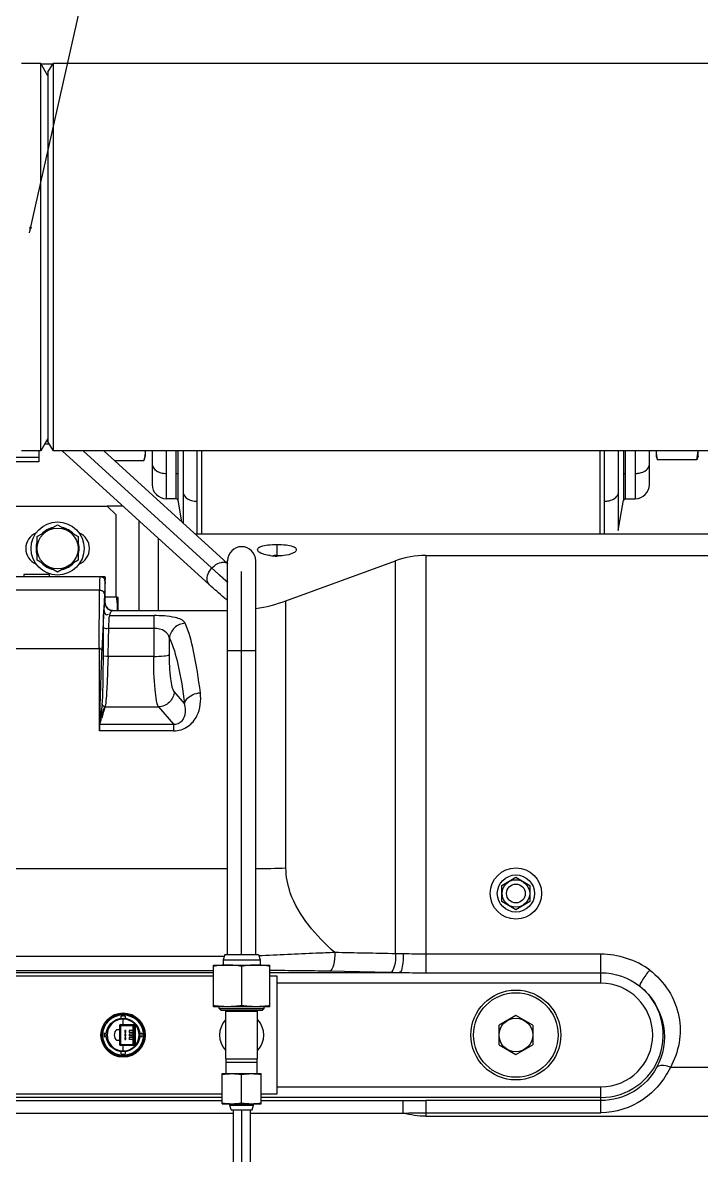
# Model space of a CAD drawing. Header units: millimetres. Extents: x 0 to 10500, y 0 to 7425.
# Drawn here: x 2755 to 3138, y 2017 to 2657 of the extents above; entities that cross this region are included whole.
import ezdxf

# ---------------------------------------------------------------- set-up
doc = ezdxf.new("R2010")
doc.units = ezdxf.units.MM
doc.header["$LTSCALE"] = 577.5
doc.linetypes.add('CENTER', pattern=[0.6, 0.375, -0.075, 0.075, -0.075])
doc.layers.get('0').update_dxf_attribs({"linetype": 'CONTINUOUS'})
for name, color, linetype in [('02___PRT_ALL_AXES', 7, 'CONTINUOUS'), ('AXES', 7, 'CONTINUOUS'), ('DEFAULT_1', 7, 'CENTER'), ('NOTES3D', 7, 'CONTINUOUS')]:
    doc.layers.add(name, color=color, linetype=linetype)
doc.styles.get("Standard").update_dxf_attribs({"font": 'txt', "width": 0.85})
doc.dimstyles.get("Standard").update_dxf_attribs({"dimtxt": 3.5, "dimasz": 3.5, "dimexe": 1.5, "dimexo": 1.5, "dimtad": 1, "dimdec": 1, "dimtxsty": 'Standard', "dimblk": '_FILLED', "dimblk1": '_FILLED', "dimblk2": '_FILLED', "dimcen": 0.09, "dimadec": 1, "dimazin": 2, "dimtol": 1, "dimtp": 0.1, "dimtm": 0.1, "dimtfac": 1, "dimtdec": 1, "dimtofl": 0, "dimtmove": 0, "dimatfit": 3, "dimldrblk": '_FILLED', "dimfxl": 1, "dimtolj": 1, "dimarcsym": 0})

# ---------------------------------------------------------------- blocks, each defined once
blk = doc.blocks.new('_FILLED')
at = {"color": 0, "linetype": 'ByBlock'}
blk.add_solid([(0, 0), (-1, 0.21), (-1, -0.21)], dxfattribs=at)

msp = doc.modelspace()

# ---------------------------------------------------------------- linework, layer by layer
at = {"color": 7, "linetype": 'Continuous'}
for p, q in [((2769.19, 2628.9), (2772.08, 2633.9)), ((2772.08, 2633.9), (2772.08, 2414.9)), ((2769.19, 2628.9), (2769.19, 2419.9)), ((2769.15, 2420.23), (2768.22, 2420.25)), ((2764.14, 2414.9), (2764.14, 2408.74)), ((2769.19, 2419.9), (2772.08, 2414.9)), ((2860.47, 2339.22), (2777.23, 2414.9)), ((2870.76, 2351.32), (2800.82, 2414.9)), ((2824.14, 2414.9), (2824.14, 2411.87)), ((2828.14, 2414.9), (2828.14, 2395.87)), ((2836.14, 2387.87), (2836.14, 2414.9)), ((2841.77, 2387.87), (2841.77, 2414.9)), ((2842.76, 2387.04), (2842.76, 2414.9)), ((2845.77, 2374.04), (2845.77, 2414.9)), ((2853.64, 2367.93), (2853.64, 2414.9)), ((2856.14, 2367.93), (2856.14, 2414.9)), ((3081.14, 2414.9), (3081.14, 2367.93)), ((3083.64, 2414.9), (3083.64, 2367.93)), ((3091.52, 2414.9), (3091.52, 2369.98)), ((3094.53, 2414.9), (3094.53, 2387.04)), ((3095.52, 2414.9), (3095.52, 2387.87)), ((3101.14, 2414.9), (3101.14, 2387.87)), ((3109.14, 2395.87), (3109.14, 2414.9)), ((3113.14, 2411.87), (3113.14, 2414.9)), ((3136.64, 2411.87), (3136.64, 2414.9)), ((2764.14, 2411.15), (2751.14, 2411.15)), ((2764.14, 2408.75), (2751.14, 2408.75)), ((2764.14, 2408.74), (2751.14, 2408.74)), ((2806.85, 2409.42), (2823.48, 2409.42)), ((2823.48, 2409.42), (2823.63, 2409.93)), ((2823.62, 2409.91), (2824.14, 2411.87)), ((3113.37, 2411.03), (3113.14, 2411.87)), ((3135.98, 2409.79), (3113.81, 2409.79)), ((3136.64, 2411.87), (3136.42, 2411.03)), ((2746.69, 2383.73), (2802.69, 2383.73)), ((2807.69, 2378.73), (2802.69, 2383.73)), ((2841.77, 2387.87), (2836.14, 2387.87)), ((2844.91, 2374.82), (2842.76, 2387.04)), ((3091.52, 2369.98), (3094.53, 2387.04)), ((3095.52, 2387.87), (3101.14, 2387.87)), ((2807.69, 2332.43), (2807.69, 2378.73)), ((2763.11, 2359.73), (2762.49, 2359.73)), ((2763.11, 2362.1), (2762.73, 2362.1)), ((2898.64, 2362.05), (2898.64, 2355.73)), ((2870.76, 2130.23), (2870.76, 2352.73)), ((2886.63, 2130.23), (2886.63, 2352.73)), ((2870.76, 2302.01), (2886.63, 2302.01)), ((2869.1, 2130.23), (2868.32, 2127.3)), ((2868.32, 2127.3), (2868.32, 2124.23)), ((2868.32, 2127.3), (2889.07, 2127.3)), ((2869.1, 2130.23), (2888.28, 2130.23)), ((2888.28, 2130.23), (2889.07, 2127.3)), ((2889.07, 2127.3), (2889.07, 2124.23)), ((2862.69, 2100.73), (2862.69, 2124.23)), ((2862.69, 2124.23), (2894.69, 2124.23)), ((2878.69, 2123.57), (2878.69, 2101.39)), ((2894.69, 2100.73), (2894.69, 2124.23)), ((2894.69, 2100.73), (2862.69, 2100.73)), ((2811.69, 2090.63), (2811.69, 2094.23)), ((2866.99, 2098.78), (2865.99, 2099.78)), ((2865.99, 2099.78), (2891.39, 2099.78)), ((2866.99, 2098.78), (2890.39, 2098.78)), ((2866.99, 2098.73), (2890.39, 2098.73)), ((2869.69, 2071.18), (2869.69, 2098.28)), ((2869.69, 2098.28), (2887.69, 2098.28)), ((2887.69, 2071.18), (2887.69, 2098.28)), ((2890.39, 2098.78), (2891.39, 2099.78)), ((2808.23, 2087.88), (2809.69, 2087.88)), ((2809.69, 2090.13), (2809.69, 2079.33)), ((2810.19, 2090.63), (2818.19, 2090.63)), ((2818.69, 2090.63), (2818.49, 2090.63)), ((2818.69, 2090.63), (2818.69, 2090.38)), ((2809.69, 2081.58), (2808.23, 2081.58)), ((2818.19, 2078.83), (2810.19, 2078.83)), ((2811.69, 2075.23), (2811.69, 2078.83)), ((2818.69, 2078.83), (2818.49, 2078.83)), ((2818.69, 2079.07), (2818.69, 2078.83)), ((2869.69, 2071.18), (2887.69, 2071.18)), ((2887.42, 2069.28), (2869.96, 2069.28)), ((2867.69, 2045.9), (2867.69, 2062.9)), ((2867.69, 2062.9), (2889.69, 2062.9)), ((2878.69, 2046.36), (2878.69, 2062.45)), ((2889.69, 2045.9), (2889.69, 2062.9)), ((2867.69, 2045.9), (2889.69, 2045.9)), ((2872.06, 2045.11), (2872.06, 2045.9)), ((2872.79, 2042.4), (2872.06, 2045.11)), ((2872.06, 2045.11), (2885.32, 2045.11)), ((2872.79, 2042.4), (2884.6, 2042.4)), ((2873.93, 2042.4), (2873.93, 1871.4)), ((2883.46, 2042.4), (2883.46, 1871.4)), ((2884.6, 2042.4), (2885.32, 2045.11)), ((2885.32, 2045.11), (2885.32, 2045.9))]:
    msp.add_line(p, q, dxfattribs=at)
at = {"color": 3, "linetype": 'Continuous'}
for p, q in [((2769.87, 2418.73), (2767.36, 2418.73)), ((2811.51, 2383.73), (2802.69, 2383.73)), ((2820.69, 2324.73), (2820.69, 2375.38)), ((2831.69, 2324.73), (2831.69, 2365.38))]:
    msp.add_line(p, q, dxfattribs=at)
at = {"color": 6, "linetype": 'Continuous'}
for p, q in [((2903.73, 2330.16), (2965.7, 2352.71)), ((2965.7, 2130.63), (2965.7, 2352.71)), ((2982.8, 2355.73), (2982.8, 2119.93)), ((2982.8, 2355.73), (3249.68, 2355.73)), ((2801.52, 2343.73), (2748.69, 2343.73)), ((2755.58, 2345.01), (2755.58, 2343.73)), ((2769.81, 2345.01), (2755.58, 2345.01)), ((2769.81, 2345.01), (2769.81, 2343.73)), ((2801.52, 2343.73), (2801.54, 2343.62)), ((2801.54, 2343.62), (2801.52, 2343.73)), ((2801.56, 2343.47), (2801.54, 2343.62)), ((2801.55, 2343.54), (2801.57, 2343.34)), ((2801.63, 2342.5), (2801.56, 2343.47)), ((2801.57, 2343.34), (2801.57, 2343.15)), ((2801.57, 2343.15), (2801.57, 2342.18)), ((2801.57, 2328.54), (2801.57, 2340.94)), ((2801.63, 2342.18), (2801.63, 2342.5)), ((2801.63, 2342.18), (2801.63, 2342.18)), ((2801.63, 2328.72), (2801.63, 2342.16)), ((2798.39, 2336.15), (2748.69, 2336.15)), ((2798.21, 2303.29), (2798.39, 2336.15)), ((2801.12, 2333.79), (2799.62, 2302.08)), ((2801.63, 2332.43), (2808.52, 2332.43)), ((2808.52, 2332.43), (2808.69, 2331.79)), ((2808.69, 2331.78), (2808.69, 2324.73)), ((2801.72, 2327.88), (2801.63, 2328.73)), ((2802.23, 2326.63), (2801.72, 2327.88)), ((2803.25, 2325.52), (2802.23, 2326.63)), ((2804.55, 2324.88), (2803.25, 2325.52)), ((2805.63, 2324.73), (2804.55, 2324.88)), ((2805.62, 2324.73), (2870.76, 2324.73)), ((2903.73, 2179.15), (2903.73, 2330.16)), ((2804.13, 2321.78), (2829.01, 2321.78)), ((2829.01, 2321.78), (2829.01, 2298.65)), ((2800.57, 2299.1), (2800.63, 2315.02)), ((2829.01, 2314.51), (2803.62, 2314.51)), ((2837.9, 2299.97), (2837.9, 2309.11)), ((2748.69, 2303.29), (2798.21, 2303.29)), ((2829.01, 2298.65), (2803.16, 2298.65)), ((2846.46, 2272.04), (2840.61, 2278.88)), ((2798.2, 2271.94), (2798.24, 2260.68)), ((2801.44, 2270.26), (2831.72, 2270.26)), ((2831.72, 2270.26), (2840.21, 2260.35)), ((2798.24, 2260.68), (2798.26, 2256.65)), ((2798.34, 2260.69), (2798.26, 2256.65)), ((2798.59, 2260.35), (2840.21, 2260.35)), ((2840.21, 2260.35), (2840.21, 2256.65)), ((2840.21, 2256.65), (2798.26, 2256.65)), ((2870.76, 2178.67), (2748.69, 2178.67)), ((3025.75, 2169.31), (3033.69, 2173.9)), ((3033.69, 2173.9), (3041.63, 2169.31)), ((3025.75, 2160.14), (3025.75, 2169.31)), ((3041.63, 2169.31), (3041.63, 2160.14)), ((3033.69, 2155.56), (3025.75, 2160.14)), ((3041.63, 2160.14), (3033.69, 2155.56)), ((2748.69, 2129.39), (2868.88, 2129.39)), ((3081.69, 2130.4), (2982.8, 2130.4)), ((3081.69, 2114.04), (3081.69, 2130.4)), ((2748.69, 2121.19), (2862.69, 2121.19)), ((2748.69, 2120.03), (2862.69, 2120.03)), ((2894.69, 2120.03), (2967.69, 2120.03)), ((2962.62, 2120.11), (2928.19, 2120.77)), ((2982.8, 2119.93), (3081.69, 2119.93)), ((2862.69, 2118), (2748.69, 2118)), ((2898.69, 2118), (2894.69, 2118)), ((2898.69, 2051.45), (2898.69, 2118)), ((3081.69, 2114.04), (2898.69, 2114.04)), ((3033.69, 2095.73), (3024.17, 2090.23)), ((3043.22, 2090.23), (3033.69, 2095.73)), ((3024.17, 2079.23), (3024.17, 2090.23)), ((3043.22, 2090.23), (3043.22, 2079.23)), ((3024.17, 2079.23), (3033.69, 2073.73)), ((3033.69, 2073.73), (3043.22, 2079.23)), ((3193.41, 2066.43), (3121, 2066.43)), ((2898.69, 2055.42), (3081.69, 2055.42)), ((3081.69, 2040.8), (3081.69, 2055.42)), ((2748.69, 2051.45), (2867.69, 2051.45)), ((2867.69, 2049.43), (2748.69, 2049.43)), ((2889.69, 2051.45), (2898.69, 2051.45)), ((3081.69, 2049.43), (2889.69, 2049.43)), ((2748.69, 2047.72), (2867.69, 2047.72)), ((2889.69, 2047.72), (2970.01, 2047.72)), ((2970.01, 2040.6), (2970.01, 2047.72)), ((2970.01, 2047.72), (2982.8, 2047.72)), ((2982.8, 2047.72), (2982.8, 2038.82)), ((3081.69, 2047.72), (2982.8, 2047.72)), ((2748.69, 2040.6), (2873.93, 2040.6)), ((2883.46, 2040.6), (2970.01, 2040.6)), ((2982.8, 2040.8), (3081.69, 2040.8)), ((2982.8, 2038.82), (3189.32, 2038.82))]:
    msp.add_line(p, q, dxfattribs=at)
at = {"color": 2, "linetype": 'Continuous'}
for p, q in [((2799.88, 2271.8), (2798.42, 2260.51)), ((2798.91, 2264.29), (2799.4, 2268.04)), ((2798.41, 2260.47), (2798.42, 2260.53)), ((2798.42, 2260.51), (2798.54, 2261.43)), ((2798.59, 2260.35), (2798.62, 2260.46)), ((2798.62, 2260.46), (2799.54, 2263.66)), ((2866.99, 2098.73), (2866.99, 2098.78)), ((2890.39, 2098.73), (2890.39, 2098.78))]:
    msp.add_line(p, q, dxfattribs=at)
at = {"color": 6, "linetype": 'Continuous'}
for centre, radius in [((3033.69, 2164.73), 14.5), ((3033.69, 2164.73), 10.5), ((3033.69, 2164.73), 7.79), ((3033.69, 2164.73), 5.31), ((3033.69, 2084.73), 25.4), ((3033.69, 2084.73), 23.88), ((2811.69, 2084.73), 12.5), ((3033.69, 2084.73), 9.53)]:
    msp.add_circle(centre, radius, dxfattribs=at)
at = {"color": 7, "linetype": 'Continuous'}
for radius in [11.95, 11.45, 9.5]:
    msp.add_circle((2811.69, 2084.73), radius, dxfattribs=at)
for centre, radius, start, end in [((2806.22, 2414.48), 17.93, 0.00112, 1.34854), ((3101.15, 2414.38), 12.23, 269.96343, 279.71078), ((3101.24, 2413.79), 11.63, 279.765, 280.01983), ((2836.14, 2395.87), 8, 180, 270), ((3101.14, 2395.87), 8, 270, 360), ((2841.77, 2386.87), 1, 10, 90), ((3095.52, 2386.87), 1, 90, 170), ((2774.69, 2359.73), 12.2, 102.11246, 138.16243), ((2774.69, 2359.73), 12.2, 41.94001, 77.90149), ((2774.69, 2359.73), 12.2, 161.8661, 198.01163), ((2774.69, 2359.73), 12.2, 341.93429, 18.00975), ((2878.69, 2352.81), 7.94, 0, 180), ((2774.69, 2359.73), 12.2, 221.88899, 257.85106), ((2774.69, 2359.73), 12.2, 282.10936, 318.10892), ((2898.61, 2385.19), 29.73, 262.79242, 270.06054), ((2898.6, 2329.51), 26.22, 89.91339, 94.46009), ((2811.69, 2084.73), 9, 40.9615, 319.03867), ((2810.19, 2090.13), 0.5, 90, 180), ((2818.19, 2090.13), 0.5, 0, 90), ((2811.69, 2084.73), 9, 321.06651, 38.93303), ((2810.19, 2079.33), 0.5, 180, 270), ((2818.19, 2079.33), 0.5, 270, 360)]:
    msp.add_arc(centre, radius, start, end, dxfattribs=at)
at = {"color": 6, "linetype": 'Continuous'}
for centre, radius, start, end in [((2982.8, 2305.73), 50, 90, 110), ((2805.51, 2328.77), 3.94, 180.08044, 189.48627), ((2805.73, 2328.81), 4.17, 189.43684, 194.60635), ((2805.84, 2328.84), 4.28, 194.61289, 209.83475), ((2805.75, 2328.78), 4.17, 209.85392, 213.73533), ((2805.64, 2328.76), 4.07, 232.45149, 235.8102), ((2773.73, 2326.43), 34.79, 357.20129, 4.91454), ((2872.95, 2414.73), 90, 278.7569, 290), ((-1579.39, 2432.13), 4384.59, 358.25543, 358.46269), ((6427.6, 2285.67), 3629.43, 179.72185, 180.21684), ((5473.99, 2206.12), 2676.2, 178.59038, 178.83161), ((2874.32, 3112.92), 934.24, 270.75629, 271.80384), ((2884.49, -159.31), 2280.5, 88.90189, 89.74315), ((2981.21, 3089.71), 969.78, 268.90154, 269.20103), ((3081.69, 2084.73), 29.31, 270, 90), ((3081.69, 2084.73), 35.3, 270, 51.43315), ((2878.69, 2084.73), 12.5, 136.88951, 223.1104), ((2878.69, 2084.73), 12.5, 316.88951, 43.1104)]:
    msp.add_arc(centre, radius, start, end, dxfattribs=at)
at = {"color": 2, "linetype": 'Continuous'}
msp.add_arc((4390.04, 1808.57), 1654.32, 163.79472, 164.03247, dxfattribs=at)
at = {"color": 7, "linetype": 'Continuous'}
for points, knots in [([(2824.14, 2414.48), (2824.14, 2413.2), (2823.95, 2411.5), (2823.58, 2409.84), (2823.48, 2409.42)], [0, 0, 0, 0, 0.747492, 1, 1, 1, 1]), ([(2828.14, 2407.3), (2828.14, 2405.85), (2829.96, 2403.62), (2833.13, 2402.42), (2835.11, 2402.15), (2836.14, 2402.15)], [0, 0, 0, 0, 0.422568, 0.698478, 1, 1, 1, 1]), ([(2841.77, 2402.15), (2841.89, 2402.15), (2842.26, 2402.12), (2842.68, 2401.88), (2842.76, 2401.62)], [0, 0, 0, 0, 0.298033, 1, 1, 1, 1]), ([(3094.53, 2401.62), (3094.6, 2401.88), (3095.03, 2402.12), (3095.4, 2402.15), (3095.52, 2402.15)], [0, 0, 0, 0, 0.701967, 1, 1, 1, 1]), ([(3103.27, 2402.34), (3104.78, 2402.61), (3107.47, 2403.5), (3109.14, 2406.12), (3109.14, 2407.3)], [0, 0, 0, 0, 0.567716, 1, 1, 1, 1]), ([(2845.77, 2390.65), (2845.88, 2390.23), (2846.81, 2388.36), (2848.84, 2387.3), (2850.38, 2386.85)], [0, 0, 0, 0, 0.215967, 1, 1, 1, 1]), ([(3083.64, 2386.41), (3084.56, 2386.41), (3087.55, 2386.69), (3090.95, 2388.57), (3091.52, 2390.65)], [0, 0, 0, 0, 0.298312, 1, 1, 1, 1]), ([(2888.27, 2357.92), (2887.86, 2358.29), (2887.28, 2359.94), (2890.34, 2361.18), (2893.79, 2361.87), (2896.94, 2362.05), (2898.64, 2362.05)], [0, 0, 0, 0, 0.125864, 0.302202, 0.608646, 1, 1, 1, 1]), ([(2898.64, 2362.05), (2900.35, 2362.05), (2903.5, 2361.87), (2906.95, 2361.18), (2910, 2359.94), (2909.43, 2358.29), (2909.02, 2357.93)], [0, 0, 0, 0, 0.391161, 0.697819, 0.874217, 1, 1, 1, 1]), ([(2909.02, 2357.93), (2908.72, 2357.65), (2906.72, 2356.41), (2904.37, 2355.94), (2902.47, 2355.7)], [0, 0, 0, 0, 0.178528, 1, 1, 1, 1]), ([(2860.47, 2339.22), (2859.64, 2339.97), (2858.72, 2342.65), (2860.07, 2346.7), (2862.96, 2350.16), (2865.78, 2351.62), (2867.22, 2351.88)], [0, 0, 0, 0, 0.201401, 0.454332, 0.737967, 1, 1, 1, 1]), ([(2867.22, 2351.88), (2867.55, 2351.94), (2868.78, 2352.07), (2870.08, 2351.75), (2870.81, 2351.23)], [0, 0, 0, 0, 0.274671, 1, 1, 1, 1]), ([(2898.64, 2355.73), (2898.99, 2355.73), (2899.67, 2355.72), (2900.35, 2355.68), (2900.69, 2355.66)], [0, 0, 0, 0, 0.50434, 1, 1, 1, 1]), ([(2870.77, 2330.26), (2870.09, 2330.81), (2866.58, 2333.71), (2863.19, 2336.75), (2860.47, 2339.22)], [0, 0, 0, 0, 0.193027, 1, 1, 1, 1])]:
    msp.add_open_spline(points, degree=3, knots=knots, dxfattribs=at)
for points in [[(3113.81, 2409.79), (3113.47, 2411.48), (3113.23, 2413.19), (3113.17, 2414.9)], [(3135.98, 2409.79), (3136.32, 2411.48), (3136.55, 2413.19), (3136.62, 2414.9)], [(3113.36, 2411.04), (3113.48, 2410.61), (3113.63, 2410.2), (3113.81, 2409.79)], [(3136.42, 2411.04), (3136.31, 2410.61), (3136.16, 2410.2), (3135.98, 2409.79)], [(2850.38, 2386.85), (2851.44, 2386.55), (2852.55, 2386.41), (2853.64, 2386.41)], [(2891.49, 2356.37), (2890.35, 2356.71), (2889.15, 2357.12), (2888.27, 2357.92)], [(2894.88, 2355.69), (2893.74, 2355.83), (2892.6, 2356.05), (2891.49, 2356.37)], [(2902.47, 2355.7), (2901.2, 2355.53), (2899.92, 2355.45), (2898.64, 2355.45)], [(2870.69, 2124.23), (2868.02, 2124.23), (2865.34, 2123.97), (2862.69, 2123.57)], [(2878.69, 2123.57), (2876.05, 2123.97), (2873.37, 2124.23), (2870.69, 2124.23)], [(2886.69, 2124.23), (2884.02, 2124.23), (2881.34, 2123.97), (2878.69, 2123.57)], [(2894.69, 2123.57), (2892.05, 2123.97), (2889.37, 2124.23), (2886.69, 2124.23)], [(2870.69, 2100.73), (2868.02, 2100.73), (2865.34, 2100.98), (2862.69, 2101.39)], [(2878.69, 2101.39), (2876.05, 2100.98), (2873.37, 2100.73), (2870.69, 2100.73)], [(2886.69, 2100.73), (2884.02, 2100.73), (2881.34, 2100.98), (2878.69, 2101.39)], [(2894.69, 2101.39), (2892.05, 2100.98), (2889.37, 2100.73), (2886.69, 2100.73)], [(2867.69, 2062.45), (2869.51, 2062.73), (2871.35, 2062.9), (2873.19, 2062.9)], [(2873.19, 2062.9), (2875.03, 2062.9), (2876.88, 2062.73), (2878.69, 2062.45)], [(2878.69, 2062.45), (2880.51, 2062.73), (2882.35, 2062.9), (2884.19, 2062.9)], [(2884.19, 2062.9), (2886.03, 2062.9), (2887.88, 2062.73), (2889.69, 2062.45)], [(2867.69, 2046.36), (2869.51, 2046.08), (2871.35, 2045.9), (2873.19, 2045.9)], [(2873.19, 2045.9), (2875.03, 2045.9), (2876.88, 2046.08), (2878.69, 2046.36)], [(2878.69, 2046.36), (2880.51, 2046.08), (2882.35, 2045.9), (2884.19, 2045.9)], [(2884.19, 2045.9), (2886.03, 2045.9), (2887.88, 2046.08), (2889.69, 2046.36)]]:
    msp.add_open_spline(points, degree=3, dxfattribs=at)
at = {"color": 6, "linetype": 'Continuous'}
for points, knots in [([(2798.45, 2343.73), (2798.45, 2343.21), (2798.42, 2340.68), (2798.4, 2338.16), (2798.39, 2336.15)], [0, 0, 0, 0, 0.206264, 1, 1, 1, 1]), ([(2799.51, 2343.73), (2800.05, 2343.54), (2801.21, 2343.18), (2801.31, 2341.74), (2801, 2341.35)], [0, 0, 0, 0, 0.531879, 1, 1, 1, 1]), ([(2801.57, 2340.94), (2801.53, 2340.46), (2801.34, 2338.08), (2801.21, 2335.69), (2801.12, 2333.79)], [0, 0, 0, 0, 0.202047, 1, 1, 1, 1]), ([(2801.63, 2342.18), (2801.63, 2342.35), (2801.62, 2342.68), (2801.59, 2343), (2801.57, 2343.15)], [0, 0, 0, 0, 0.531532, 1, 1, 1, 1]), ([(2801.57, 2340.94), (2801.59, 2341.16), (2801.62, 2341.57), (2801.63, 2341.98), (2801.63, 2342.18)], [0, 0, 0, 0, 0.526529, 1, 1, 1, 1]), ([(2798.39, 2336.15), (2799.03, 2336.15), (2799.93, 2336.04), (2800.92, 2335.11), (2800.59, 2334.51), (2800.39, 2334.28)], [0, 0, 0, 0, 0.536736, 0.748823, 1, 1, 1, 1]), ([(2800.63, 2315.02), (2800.64, 2316.18), (2800.69, 2319.49), (2800.63, 2322.82), (2800.88, 2324.97)], [0, 0, 0, 0, 0.348348, 1, 1, 1, 1]), ([(2800.88, 2324.97), (2800.93, 2325.4), (2801.11, 2326.59), (2801.22, 2327.84), (2801.57, 2328.54)], [0, 0, 0, 0, 0.355002, 1, 1, 1, 1]), ([(2800.88, 2324.97), (2800.88, 2324.22), (2801.09, 2323.08), (2802.34, 2322.02), (2803.13, 2322.39), (2803.44, 2322.63)], [0, 0, 0, 0, 0.510368, 0.730623, 1, 1, 1, 1]), ([(2801.57, 2328.77), (2801.59, 2328.77), (2801.62, 2328.77), (2801.63, 2328.74), (2801.63, 2328.73)], [0, 0, 0, 0, 0.5299, 1, 1, 1, 1]), ([(2801.63, 2328.73), (2801.63, 2328.7), (2801.61, 2328.64), (2801.59, 2328.58), (2801.57, 2328.54)], [0, 0, 0, 0, 0.388473, 1, 1, 1, 1]), ([(2802.28, 2326.47), (2802.4, 2326.29), (2802.67, 2325.95), (2802.99, 2325.66), (2803.16, 2325.53)], [0, 0, 0, 0, 0.50011, 1, 1, 1, 1]), ([(2803.35, 2325.39), (2803.54, 2325.26), (2803.95, 2325.03), (2804.39, 2324.87), (2804.62, 2324.8)], [0, 0, 0, 0, 0.50107, 1, 1, 1, 1]), ([(2804.13, 2321.78), (2804.22, 2322.15), (2804.52, 2323.13), (2804.86, 2324.33), (2805.45, 2324.66)], [0, 0, 0, 0, 0.363106, 1, 1, 1, 1]), ([(2804.62, 2324.8), (2804.79, 2324.76), (2805.14, 2324.69), (2805.5, 2324.66), (2805.68, 2324.66)], [0, 0, 0, 0, 0.503033, 1, 1, 1, 1]), ([(2805.45, 2324.66), (2805.49, 2324.68), (2805.54, 2324.71), (2805.6, 2324.73), (2805.63, 2324.73)], [0, 0, 0, 0, 0.610286, 1, 1, 1, 1]), ([(2805.63, 2324.73), (2805.64, 2324.73), (2805.68, 2324.72), (2805.68, 2324.68), (2805.68, 2324.66)], [0, 0, 0, 0, 0.453839, 1, 1, 1, 1]), ([(2803.62, 2314.51), (2803.64, 2315.36), (2803.8, 2317.77), (2803.64, 2320.28), (2804.13, 2321.78)], [0, 0, 0, 0, 0.350875, 1, 1, 1, 1]), ([(2846.79, 2317.46), (2845.91, 2319.42), (2838.83, 2321.52), (2833.08, 2321.78), (2829.01, 2321.78)], [0, 0, 0, 0, 0.3459, 1, 1, 1, 1]), ([(2800.63, 2315.02), (2800.64, 2314.95), (2801.45, 2314.47), (2802.26, 2314.57), (2802.99, 2314.64)], [0, 0, 0, 0, 0.093872, 1, 1, 1, 1]), ([(2837.9, 2309.11), (2837.62, 2310.6), (2835.15, 2313.93), (2831.19, 2314.53), (2829.01, 2314.51)], [0, 0, 0, 0, 0.410469, 1, 1, 1, 1]), ([(2846.79, 2317.45), (2844.59, 2317.36), (2840.18, 2315.56), (2838.06, 2311.25), (2837.9, 2309.11)], [0, 0, 0, 0, 0.505578, 1, 1, 1, 1]), ([(2855.35, 2278.18), (2854.38, 2286.09), (2852.35, 2299.34), (2849.02, 2312.47), (2846.79, 2317.46)], [0, 0, 0, 0, 0.593299, 1, 1, 1, 1]), ([(2837.9, 2309.11), (2840.1, 2304.42), (2843.47, 2292.04), (2845.5, 2279.51), (2846.46, 2272.04)], [0, 0, 0, 0, 0.407428, 1, 1, 1, 1]), ([(2799.62, 2302.08), (2799.52, 2299.95), (2799.09, 2289.92), (2798.79, 2279.87), (2798.6, 2271.96)], [0, 0, 0, 0, 0.211635, 1, 1, 1, 1]), ([(2799.88, 2271.8), (2800.28, 2274.95), (2800.33, 2284.09), (2800.54, 2293.18), (2800.57, 2299.1)], [0, 0, 0, 0, 0.349567, 1, 1, 1, 1]), ([(2803.16, 2298.65), (2802.86, 2298.66), (2802.49, 2298.61), (2800.91, 2298.95), (2801.26, 2299)], [0, 0, 0, 0, 0.459178, 1, 1, 1, 1]), ([(2803.16, 2298.65), (2803.01, 2292.94), (2802.61, 2283.82), (2802.2, 2274.65), (2801.65, 2271.26)], [0, 0, 0, 0, 0.624217, 1, 1, 1, 1]), ([(2829.01, 2298.65), (2830.96, 2298.65), (2833.77, 2298.98), (2837.18, 2299.18), (2837.9, 2299.97)], [0, 0, 0, 0, 0.647507, 1, 1, 1, 1]), ([(2831.72, 2270.26), (2831.08, 2271.27), (2830.4, 2274.61), (2829.16, 2283.99), (2829.01, 2292.41), (2829.01, 2298.65)], [0, 0, 0, 0, 0.125065, 0.346574, 1, 1, 1, 1]), ([(2840.61, 2278.88), (2840.01, 2279.58), (2839.27, 2282.08), (2838.07, 2289.03), (2837.9, 2295.33), (2837.9, 2299.97)], [0, 0, 0, 0, 0.128464, 0.349786, 1, 1, 1, 1]), ([(2840.61, 2278.88), (2840.49, 2276.67), (2838.46, 2272.2), (2833.93, 2270.32), (2831.72, 2270.26)], [0, 0, 0, 0, 0.499332, 1, 1, 1, 1]), ([(2840.21, 2256.65), (2843.08, 2256.65), (2848.67, 2258.4), (2855.1, 2266.33), (2855.89, 2273.8), (2855.35, 2278.18)], [0, 0, 0, 0, 0.29124, 0.551023, 1, 1, 1, 1]), ([(2846.46, 2272.04), (2846.61, 2272.85), (2848.25, 2276.37), (2852.42, 2277.99), (2855.35, 2278.18)], [0, 0, 0, 0, 0.217169, 1, 1, 1, 1]), ([(2801.65, 2271.26), (2801.62, 2271.07), (2801.56, 2270.74), (2801.48, 2270.4), (2801.44, 2270.26)], [0, 0, 0, 0, 0.56118, 1, 1, 1, 1]), ([(2840.21, 2260.35), (2841.96, 2260.3), (2845.18, 2261.65), (2847.27, 2266.53), (2846.98, 2270.01), (2846.46, 2272.04)], [0, 0, 0, 0, 0.342476, 0.587861, 1, 1, 1, 1]), ([(2798.26, 2256.65), (2798.27, 2257.07), (2798.3, 2258.3), (2798.32, 2259.54), (2798.4, 2260.35)], [0, 0, 0, 0, 0.337551, 1, 1, 1, 1]), ([(2798.26, 2256.65), (2798.28, 2257.08), (2798.36, 2258.29), (2798.38, 2259.53), (2798.57, 2260.29)], [0, 0, 0, 0, 0.354023, 1, 1, 1, 1]), ([(2798.57, 2260.29), (2798.57, 2260.3), (2798.58, 2260.32), (2798.58, 2260.34), (2798.59, 2260.35)], [0, 0, 0, 0, 0.519736, 1, 1, 1, 1]), ([(2931.27, 2131.37), (2920.88, 2140.81), (2907.46, 2155.58), (2903.68, 2174.42), (2903.73, 2179.15)], [0, 0, 0, 0, 0.748084, 1, 1, 1, 1]), ([(2931.27, 2131.37), (2927.79, 2131.22), (2913.48, 2130.56), (2899.16, 2129.97), (2888.32, 2129.48)], [0, 0, 0, 0, 0.242809, 1, 1, 1, 1]), ([(2931.27, 2131.37), (2931.38, 2128.96), (2931.14, 2125.62), (2929.55, 2120.97), (2928.19, 2120.77)], [0, 0, 0, 0, 0.637334, 1, 1, 1, 1]), ([(2965.7, 2130.63), (2965.8, 2128.24), (2965.56, 2124.92), (2963.97, 2120.3), (2962.62, 2120.11)], [0, 0, 0, 0, 0.637674, 1, 1, 1, 1]), ([(2970, 2130.58), (2970.08, 2128.19), (2969.73, 2125.12), (2968.94, 2120.27), (2967.69, 2120.03)], [0, 0, 0, 0, 0.654065, 1, 1, 1, 1]), ([(3109.3, 2121.4), (3107.77, 2119.55), (3105.7, 2116.87), (3104.16, 2113.95), (3103.5, 2112.65), (3103.7, 2112.33)], [0, 0, 0, 0, 0.66832, 0.895737, 1, 1, 1, 1]), ([(3109.3, 2121.4), (3117.57, 2115.15), (3129.81, 2096.52), (3125.74, 2074.89), (3121, 2066.43)], [0, 0, 0, 0, 0.516545, 1, 1, 1, 1]), ([(3103.7, 2112.33), (3110.57, 2106.95), (3120.1, 2091.12), (3116.99, 2073.32), (3113.24, 2066.33)], [0, 0, 0, 0, 0.523527, 1, 1, 1, 1]), ([(3121, 2066.43), (3117.5, 2059.32), (3106.64, 2046.16), (3090.04, 2040.8), (3081.69, 2040.8)], [0, 0, 0, 0, 0.487275, 1, 1, 1, 1]), ([(3113.24, 2066.33), (3110.35, 2060.96), (3101.19, 2051.28), (3088.26, 2047.72), (3081.69, 2047.72)], [0, 0, 0, 0, 0.481234, 1, 1, 1, 1]), ([(3121, 2066.43), (3120.18, 2066.76), (3117.8, 2067.54), (3114.28, 2067.76), (3113.24, 2066.33)], [0, 0, 0, 0, 0.332759, 1, 1, 1, 1])]:
    msp.add_open_spline(points, degree=3, knots=knots, dxfattribs=at)
for points in [[(2808.39, 2329.41), (2808.31, 2330.42), (2808.18, 2331.43), (2808.02, 2332.43)], [(2801.57, 2328.54), (2801.57, 2326.71), (2803.62, 2324.66), (2805.45, 2324.66)], [(2799.62, 2302.08), (2799.61, 2302.7), (2798.83, 2303.29), (2798.21, 2303.29)], [(2801.43, 2270.26), (2800.71, 2270.27), (2799.89, 2271.06), (2799.88, 2271.79)], [(2965.7, 2130.63), (2954.22, 2130.91), (2942.75, 2131.09), (2931.27, 2131.37)], [(2970, 2130.58), (2968.58, 2130.6), (2967.16, 2130.61), (2965.75, 2130.64)], [(2982.8, 2130.4), (2978.53, 2130.41), (2974.27, 2130.52), (2970, 2130.58)], [(3109.3, 2121.4), (3101.57, 2127.22), (3091.37, 2130.35), (3081.69, 2130.4)], [(2967.69, 2120.03), (2972.73, 2120), (2977.77, 2119.93), (2982.8, 2119.93)], [(3081.69, 2119.93), (3089.45, 2119.93), (3097.61, 2117.14), (3103.7, 2112.33)], [(2970.01, 2040.6), (2974.27, 2040.71), (2978.54, 2040.81), (2982.8, 2040.8)], [(2982.8, 2038.82), (2978.5, 2038.82), (2974.16, 2039.44), (2970.01, 2040.6)]]:
    msp.add_open_spline(points, degree=3, dxfattribs=at)
at = {"color": 2, "linetype": 'Continuous'}
msp.add_open_spline([(2798.42, 2260.53), (2798.87, 2263.89), (2799.85, 2267.26), (2801.43, 2270.26)], degree=3, dxfattribs=at)
at = {"layer": '02___PRT_ALL_AXES', "color": 7, "linetype": 'Continuous'}
for p, q in [((2765.15, 2633.9), (2754.19, 2633.9)), ((2769.19, 2626.9), (2765.15, 2633.9)), ((2765.15, 2414.9), (2765.15, 2633.9)), ((3243.31, 2633.9), (2772.08, 2633.9)), ((2769.19, 2421.9), (2765.15, 2414.9)), ((2765.15, 2414.9), (2754.19, 2414.9)), ((3243.31, 2414.9), (2772.08, 2414.9)), ((2763.11, 2366.42), (2774.69, 2373.1)), ((2774.69, 2373.1), (2786.28, 2366.42)), ((2763.11, 2353.04), (2763.11, 2366.42)), ((2786.28, 2366.42), (2786.28, 2353.04)), ((2852.49, 2367.93), (3258.69, 2367.93)), ((2774.69, 2346.35), (2763.11, 2353.04)), ((2786.28, 2353.04), (2774.69, 2346.35))]:
    msp.add_line(p, q, dxfattribs=at)
for radius in [15, 11.58]:
    msp.add_circle((2774.69, 2359.73), radius, dxfattribs=at)
at = {"layer": 'AXES', "color": 7, "linetype": 'Continuous'}
for p, q in [((2765.15, 2633.73), (2772.08, 2633.73)), ((2865.99, 2099.78), (2865.99, 2100.73)), ((2891.39, 2099.78), (2891.39, 2100.73)), ((2810.59, 2094.16), (2810.59, 2095.42)), ((2812.79, 2095.42), (2812.79, 2094.16)), ((2870.19, 2098.28), (2870.19, 2098.78)), ((2887.19, 2098.28), (2887.19, 2098.78)), ((2810.19, 2089.63), (2810.19, 2079.83)), ((2810.69, 2090.13), (2817.69, 2090.13)), ((2812.69, 2090.63), (2812.69, 2090.13)), ((2812.69, 2087.23), (2812.69, 2086.23)), ((2813.19, 2087.23), (2812.69, 2087.23)), ((2813.19, 2086.23), (2813.19, 2087.23)), ((2814.69, 2090.63), (2814.69, 2090.13)), ((2815.19, 2087.23), (2815.19, 2086.23)), ((2817.19, 2087.23), (2815.19, 2087.23)), ((2817.19, 2090.13), (2817.19, 2079.33)), ((2818.19, 2079.83), (2818.19, 2089.63)), ((2818.69, 2088.85), (2818.19, 2088.85)), ((2818.69, 2079.33), (2818.69, 2090.13)), ((2801, 2085.83), (2802.26, 2085.83)), ((2802.26, 2083.63), (2801, 2083.63)), ((2812.69, 2086.23), (2813.19, 2086.23)), ((2812.69, 2085.23), (2812.69, 2084.23)), ((2813.19, 2085.23), (2812.69, 2085.23)), ((2812.69, 2084.23), (2813.19, 2084.23)), ((2812.69, 2083.23), (2812.69, 2082.23)), ((2813.19, 2083.23), (2812.69, 2083.23)), ((2812.69, 2082.23), (2813.19, 2082.23)), ((2813.19, 2084.23), (2813.19, 2085.23)), ((2813.19, 2082.23), (2813.19, 2083.23)), ((2817.19, 2086.23), (2815.19, 2086.23)), ((2815.19, 2085.23), (2815.19, 2084.23)), ((2817.19, 2085.23), (2815.19, 2085.23)), ((2817.19, 2084.23), (2815.19, 2084.23)), ((2815.19, 2083.23), (2815.19, 2082.23)), ((2817.19, 2083.23), (2815.19, 2083.23)), ((2817.19, 2082.23), (2815.19, 2082.23)), ((2821.13, 2085.83), (2822.39, 2085.83)), ((2822.39, 2083.63), (2821.13, 2083.63)), ((2810.59, 2074.04), (2810.59, 2075.29)), ((2810.69, 2079.33), (2817.69, 2079.33)), ((2812.69, 2079.33), (2812.69, 2078.83)), ((2812.79, 2075.29), (2812.79, 2074.04)), ((2814.69, 2079.33), (2814.69, 2078.83)), ((2818.69, 2080.61), (2818.19, 2080.61)), ((2869.96, 2062.9), (2869.96, 2071.18)), ((2887.42, 2062.9), (2887.42, 2071.18))]:
    msp.add_line(p, q, dxfattribs=at)
for centre, radius, start, end in [((2766.19, 2359.73), 9.5, 112.41178, 247.58822), ((2783.19, 2359.73), 9.5, 292.41178, 67.58822), ((2811.69, 2084.73), 10.75, 84.1269, 95.8731), ((2810.69, 2084.73), 4, 128.04751, 231.95249), ((2810.69, 2089.63), 0.5, 90, 180), ((2817.69, 2089.63), 0.5, 0, 90), ((2811.69, 2084.73), 10.75, 174.1269, 185.8731), ((2811.69, 2084.73), 10.75, 354.1269, 5.8731), ((2810.69, 2079.83), 0.5, 180, 270), ((2817.69, 2079.83), 0.5, 270, 360), ((2811.69, 2084.73), 10.75, 264.1269, 275.8731)]:
    msp.add_arc(centre, radius, start, end, dxfattribs=at)
at = {"layer": 'DEFAULT_1', "color": 2, "linetype": 'CENTER'}
for p, q in [((2789.03, 2414.9), (2865.81, 2345.09)), ((2878.69, 2130.23), (2878.69, 2352.73)), ((2878.69, 2042.4), (2878.69, 1871.4))]:
    msp.add_line(p, q, dxfattribs=at)
msp.add_open_spline([(2865.81, 2345.09), (2865.92, 2344.99), (2866.13, 2344.8), (2866.38, 2344.58), (2866.54, 2344.43), (2866.62, 2344.36), (2866.7, 2344.29), (2866.8, 2344.19), (2866.93, 2344.07), (2867.09, 2343.93), (2867.25, 2343.79), (2867.36, 2343.68), (2867.44, 2343.61), (2867.48, 2343.58), (2867.5, 2343.56), (2867.53, 2343.54), (2867.58, 2343.49), (2867.65, 2343.43), (2867.76, 2343.33), (2867.9, 2343.2), (2868.04, 2343.08), (2868.15, 2342.97), (2868.23, 2342.91), (2868.28, 2342.86), (2868.32, 2342.82), (2868.36, 2342.79), (2868.39, 2342.77), (2868.41, 2342.75), (2868.43, 2342.73), (2868.45, 2342.71), (2868.48, 2342.68), (2868.52, 2342.65), (2868.57, 2342.6), (2868.63, 2342.55), (2868.73, 2342.46), (2868.85, 2342.35), (2868.97, 2342.24), (2869.07, 2342.16), (2869.13, 2342.1), (2869.18, 2342.06), (2869.23, 2342.02), (2869.31, 2341.94), (2869.43, 2341.84), (2869.57, 2341.71), (2869.71, 2341.59), (2869.82, 2341.49), (2869.89, 2341.43), (2869.92, 2341.4), (2869.96, 2341.37), (2870.01, 2341.32), (2870.07, 2341.27), (2870.18, 2341.18), (2870.3, 2341.07), (2870.5, 2340.89), (2870.66, 2340.75), (2870.76, 2340.66)], degree=3, knots=[0, 0, 0, 0, 0.0625, 0.125, 0.140625, 0.15625, 0.171875, 0.1875, 0.21875, 0.25, 0.28125, 0.3125, 0.320312, 0.328125, 0.332031, 0.335938, 0.34375, 0.359375, 0.375, 0.40625, 0.4375, 0.453125, 0.46875, 0.476562, 0.484375, 0.492188, 0.496094, 0.5, 0.503906, 0.507812, 0.515625, 0.523438, 0.53125, 0.546875, 0.5625, 0.59375, 0.625, 0.640625, 0.65625, 0.664062, 0.671875, 0.6875, 0.71875, 0.75, 0.78125, 0.8125, 0.820312, 0.828125, 0.835938, 0.84375, 0.859375, 0.875, 0.90625, 0.9375, 1, 1, 1, 1], dxfattribs=at)

# ---------------------------------------------------------------- leaders
at = {"layer": 'NOTES3D', "color": 2, "linetype": 'Continuous'}
msp.add_leader([(2758.73, 2538.1), (2915.86, 3235.76)], dimstyle='Standard', override={"dimtad": 0}, dxfattribs=at)

doc.saveas('drawing.dxf')
